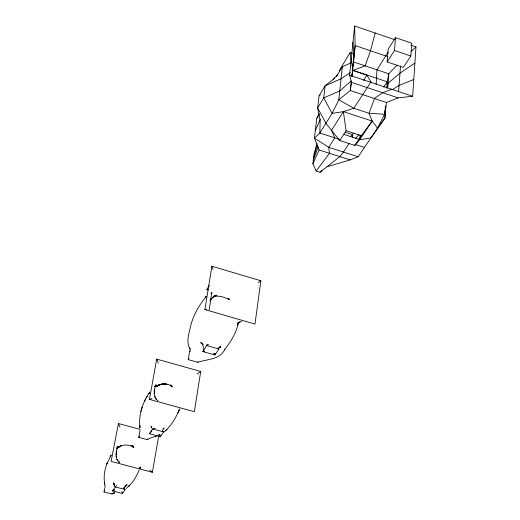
<?xml version="1.0" encoding="UTF-8"?>
<svg xmlns="http://www.w3.org/2000/svg" width="520" height="520" viewBox="0 0 520 520"><rect width="100%" height="100%" fill="white"/><g stroke="black" fill="none" stroke-linecap="round" stroke-linejoin="round"><path stroke-width="0.78" d="M139.815 428.058L139.822 425.613L139.834 427.668L139.834 426.816M385.229 107.575L384.976 118.034L370.949 137.91L358.371 139.965M376.135 84.656L376.994 69.823L388.2 51.948M154.329 390.604L154.238 391.463L154.492 389.084L154.258 393.575L154.232 392.821L154.966 397.085L154.798 396.539L156.078 399.087L155.785 398.71L157.944 400.913M349.232 143.325L343.466 152.055L339.813 156.618L320.067 172.237L316.134 170.995L312.897 163.742L319.144 149.994L314.431 138.106L319.858 133.023L332.118 113.36L338.806 99.781L350.324 90.532L386.484 102.505L398.132 97.864L412.659 96.272L415.961 46.943L410.696 45.143M410.826 56.043L411.716 43.206L395.499 37.661L388.161 49.153L387.107 61.932L403.286 67.392L410.826 56.043L394.491 50.492L395.499 37.661M398.6 91.65L400.524 65.904M384.839 111.234L384.599 114.244L377.54 128.193L358.137 156.767L350.097 159.906L326.969 166.784M386.718 88.205L387.238 81.809L388.804 73.794L397.04 65.111M385.957 105.924L384.976 118.034L377.54 128.193L372.164 121.056L369.063 113.295L374.478 98.527L382.649 92.716L391.775 89.303M387.654 88.049L388.804 73.794L353.223 61.848M378.495 126.165L378.359 127.77L377.013 128.564M359.866 138.307L360.165 135.122M352.268 137.67L352.567 134.628L353.288 133.191M351.221 81.672L350.324 90.532L351.455 82.349L349.59 75.237L354.634 26L394.888 39.748M351.787 76.089L352.027 73.697M352.586 68.153L352.268 71.305L352.664 68.1M352.826 65.787L353.067 63.42M352.085 76.135L355.166 45.591L354.634 26M351.046 62.836L342.329 66.794L338.806 99.781L353.788 108.277L369.063 113.295L384.599 114.244L386.484 102.505M312.897 163.742L314.034 154.031L316.979 143.234M116.37 451.692L116.24 452.439L116.597 450.313L116.116 454.441L116.142 453.765L116.434 457.769L116.142 455.929L116.675 458.529L117.806 460.811L116.955 459.342L118.97 461.994M334.88 78.052L325.111 85.813L319.059 95.901L317.642 107.933L320.119 120.51L319.858 133.023L339.268 139.288M319.183 113.737L316.739 118.547L314.431 138.106L328.718 147.323L358.137 156.767M353.321 61.074L353.594 58.747M353.873 56.427L355.166 45.591L387.991 56.7M114.302 486.466L114.276 484.614L114.4 485.277L113.315 482.865L114.537 484.881L113.737 483.737L114.472 484.374M352.859 66.495L353.158 64.09M353.353 62.484L353.951 57.675L352.982 42.114M351.904 76.18L352.709 69.927L351.299 58.526M260.865 280.774L254.982 324.084L204.906 309.556L211.894 266.221L260.865 280.774L258.18 282.692M203.879 348.745L203.327 350.786M154.394 390L155.812 384.963L154.837 386.737L155.968 384.865L154.941 386.393M200.714 371.462L194.337 411.697L149.428 399.393L156.702 359.119L200.714 371.462L197.151 373.958M190.515 348.991L189.65 351.117L188.24 359.632L197.763 362.31L197.873 361.601M387.276 87.783L388.043 83.265L399.978 73.164L414.882 63.089M139.874 429.299L118.43 423.527L111.117 461.442L152.392 472.297L158.594 436.501M140.133 429.891L138.769 437.372L147.375 439.673L147.531 438.789M104.76 488.209L104.039 491.946L111.995 494L112.151 493.168M104.884 487.584L105.287 485.511M197.763 362.31C207.201 358.904 220.051 360.054 224.828 349.193L224.237 349.986C230.718 341.926 236.509 332.852 238.316 322.511L237.933 323.414L239.057 322.25L241.618 321.614M116.46 451.094L117.93 446.661L117.039 448.481L117.409 447.72M237.672 325.293L238.082 323.408L237.881 324.298M320.457 118.963L315.334 130.481M149.37 392.795C142.63 402.597 138.645 414.563 139.828 426.53M124.377 487.779L124.416 487.481M140.881 411.496L142.181 407.062M375.206 33.027L370.481 50.772L365.131 65.845L353.093 70.389L387.238 81.809L383.701 87.178M313.658 157.255L317.369 145.165M313.281 160.492L318.201 146.816M107.335 462.728L106.892 463.918L111.15 455.117L110.162 456.826M107.042 463.509C104.481 469.826 103.538 476.781 104.63 483.535L104.566 482.697L104.689 484.425L104.566 482.697M210.808 299.618L211.166 298.721L210.061 300.892L211.022 299.344M139.198 469.982C136.273 476.912 132.327 483.762 126.204 488.325M178.438 411.541L179.719 408.85M179.368 409.532L178.029 412.464L178.529 411.346C175.201 419.062 170.677 426.504 164.138 431.906M162.487 430.313L164.216 427.921L163.169 428.558L163.599 428.402M124.579 487.227L125.613 485.674L125.041 486.265L127.16 484.679L125.041 485.797M145.659 399.009L144.657 401.018M116.571 485.303L112.437 490.887L122.466 493.48L125.125 489.502L124.078 488.384L123.058 487.877L125.125 489.502L115.037 486.889M217.399 348.569L218.504 347.737L218.92 349.005L214.942 354.965L202.846 351.533L207.272 344.539M140.114 468.013L140.732 466.986L140.075 467.896M151.924 430.898L149.532 433.713L160.413 436.637L163.585 431.893L162.396 430.736M202.846 351.533L203.678 350.084L204.36 351.962M146.582 397.293L147.192 396.234M117.695 447.194L117.117 448.149L118.131 446.472L116.812 448.143M208.039 289.926L206.837 289.523L209.358 285.344M339.163 70.733L350.077 52.689L352.385 53.469M336.934 75.706L342.329 66.794M104.039 491.946L104.617 491.004M138.769 437.372L139.47 436.222M316.739 118.547L319.267 114.413M336.492 76.44L337.668 74.535L333.372 79.281M140.023 468.117L140.309 467.656M370.754 82.297L353.788 108.277L343.388 111.638L331.526 130.358L334.802 137.845L328.718 147.323L329.492 153.309L316.134 170.995M363.558 80.509L366.938 75.179L353.672 70.746M387.107 61.932L394.491 50.492M149.532 433.713L152.626 428.935L155.077 428.474L153.667 428.376M343.388 111.638L372.164 121.056L359.821 139.516L354.829 145.424L339.716 140.549L346.073 130.754L343.388 111.638L332.118 113.36L323.719 97.903L325.111 85.813L341.049 78.78L350.291 72.625M188.24 359.632L188.929 358.579M354.829 145.424L361.316 135.701L372.164 121.056M149.923 392.009L148.707 393.763L149.26 392.971M210.867 299.565L214.305 296.069L212.758 297.219L214.988 295.99L213.33 296.654L214.883 295.919L213.401 296.738L215.274 295.978L214.396 296.069L216.6 295.854L215.891 295.841L221.975 296.719L229.014 299.202M219.869 347.373L220.688 346.392L219.947 347.269L220.753 346.469L219.167 347.366L220.09 346.983M355.303 138.762L358.865 134.544M116.785 448.247L118.059 446.875L117.331 447.642M320.067 172.237L321.594 170.651M120.445 445.965L118.768 447.337L120.231 446.212L119.334 446.849L119.717 446.57C123.273 444.704 127.627 444.554 131.372 445.946L131.001 445.809L133.926 447.571L132.97 446.466M158.119 385.184L156.891 386.269L157.827 385.496M117.501 447.466L116.636 448.318M206.381 296.406L205.16 297.615L206.381 296.406C199.478 304.389 194.168 314.034 191.048 324.142C189.579 332.15 185.601 341.049 189.858 348.849L189.579 348.082L189.891 348.972M167.005 429.319L165.542 430.736M411.32 51.285L415.961 46.943M351.299 80.867L339.749 90.922L323.719 97.903L317.642 107.933L325.93 123.292L339.716 140.549M350.123 136.734L352.567 134.628L345.319 132.281M319.059 95.901L320.275 94.926M119.659 446.654L121.121 445.523M210.925 293.501L211.757 292.65L211.406 293.553L211.75 292.597L209.216 309.887M155.675 436.741L157.313 435.584M157.553 385.723L156.598 386.38L158.281 385.262L156.345 386.425L159.088 384.878L157.32 385.853C160.134 384.072 163.625 383.682 166.875 384.15C163.547 383.656 160.043 384.196 157.125 385.905L160.037 384.644L162.175 384.098L158.931 384.995L163.592 383.968L168.175 384.475L171.919 386.276L170.482 385.249L172.211 386.828L170.807 385.32L171.899 386.802L171.054 385.548M139.809 468.059L140.868 467.331L139.763 468.039M147.375 439.673L150.306 438.068L155.558 436.228M392.509 89.544L399.061 85.43L413.784 79.528M111.995 494L113.217 493.272M206.336 344.929L206.739 345.534L208.578 344.572M139.977 467.942L140.647 467.61L139.626 468.098M113.887 493.006L114.549 492.732L113.692 493.044M113.477 493.129L114.784 492.694M112.437 490.887L114.953 490.048L113.939 489.535M149.428 399.393L152.042 398.535M204.906 309.556L206.661 309.205M152.626 428.935L163.585 431.893M189.65 351.117L190.437 351.344M206.739 345.534L218.92 349.005L218.706 348.452M206.837 289.523L208.136 289.9M319.144 149.994L350.097 159.906M346.073 130.754L361.316 135.701M343.759 134.316L359.821 139.516M354.861 144.326L364.481 147.433M349.59 75.237L412.659 96.272M351.455 82.349L398.132 97.864M228.442 298.928L229.619 299.663L228.072 298.35M114.205 484.237L113.477 483.73L114.341 484.367M202.586 343.993L200.707 342.576L203.086 344.448L201.78 343.35L203.008 345.423L203.495 347.984M149.858 470.048L152.392 472.297M119.255 462.26L118.177 461.299L119.477 462.462M213.538 353.21L214.942 354.965L214.832 353.249L215.436 354.224M150.806 426.127L151.638 427.635L151.541 426.855L151.678 428.168M133.231 446.875L133.412 447.161L132.73 445.757M132.802 446.193L133.412 447.161M366.938 75.179L371.423 82.745M118.43 423.527L119.99 427.154M170.905 385.275L171.353 386.341L170.82 384.826L170.917 385.326M156.702 359.119L158.392 363.11M211.894 266.221L213.064 269.308M121.94 491.608L122.466 493.48M132.769 446.075L133.003 446.979L132.672 445.556M350.077 52.689L351.234 62.27M104.63 483.639L104.676 485.128M211.705 292.578L211.464 293.611L211.75 292.597M238.381 322.725L237.842 323.356L239.909 321.99L238.381 322.745M129.669 485.297L128.362 486.597L129.669 485.297M159.855 434.577L158.444 434.493L160.413 436.637L159.855 434.577M202.54 344.221L201.929 343.2L202.54 344.266"/></g></svg>
